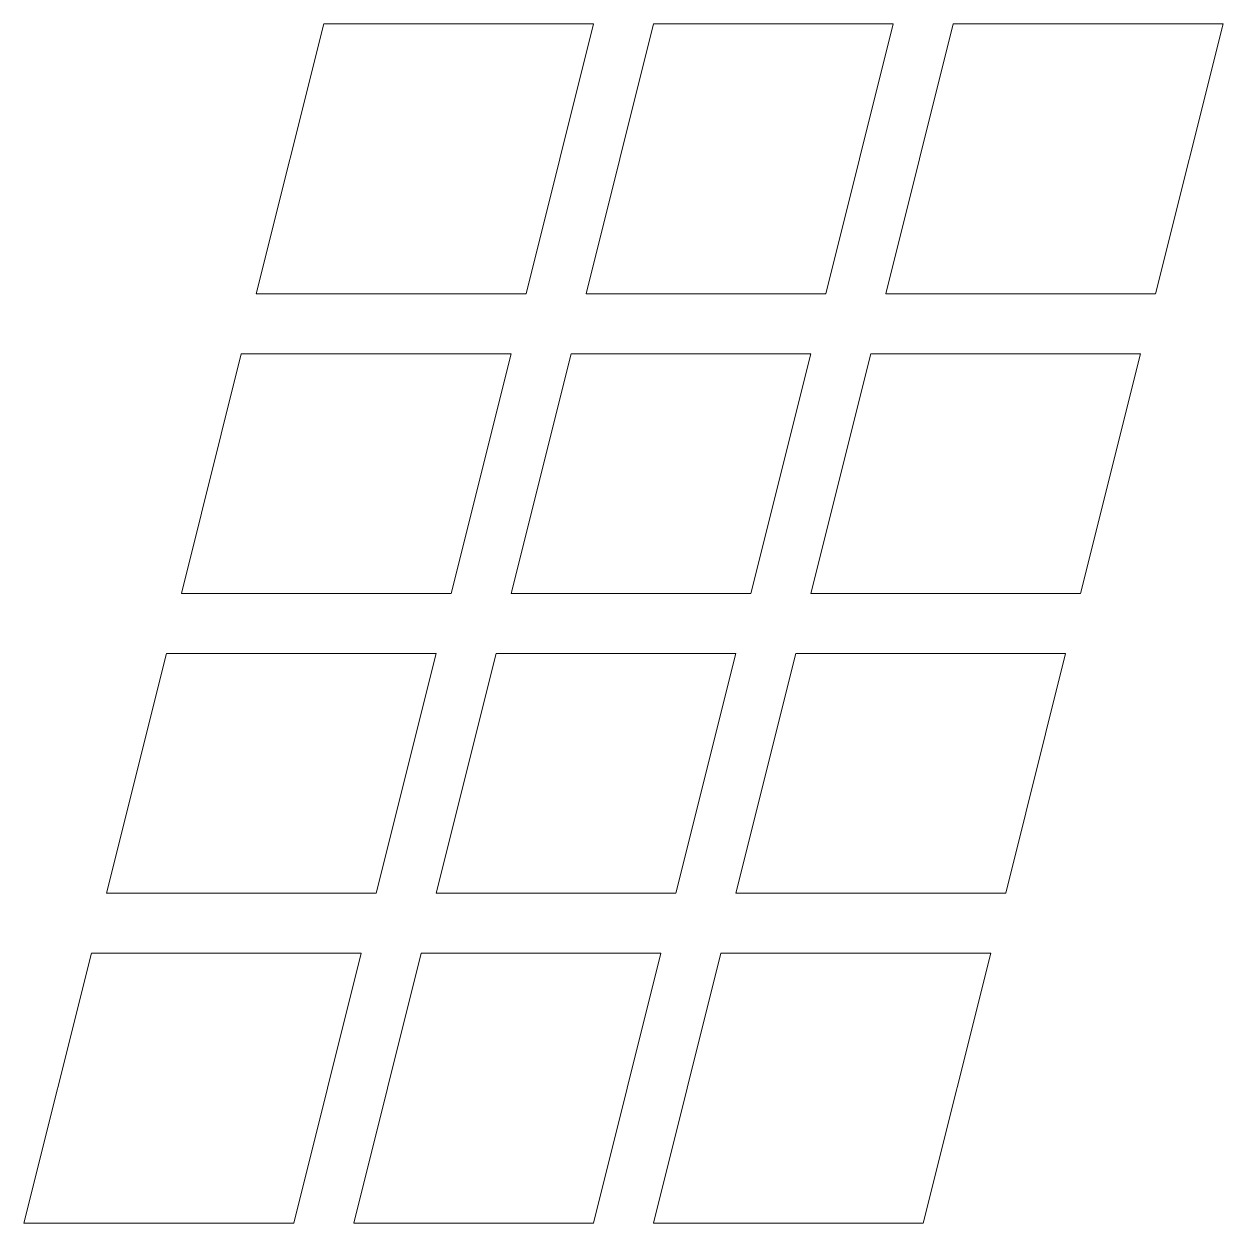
# Model space of a CAD drawing. Extents: x -2 to 2, y -2 to 2.
import ezdxf

# ---------------------------------------------------------------- set-up
doc = ezdxf.new("R2010")
doc.units = 0

msp = doc.modelspace()

# ---------------------------------------------------------------- linework, layer by layer
at = {"color": 0, "linetype": 'ByBlock', "lineweight": 18}
for points in [[(-1.225, 1.1), (-1, 2)], [(-1, 2), (-0.1, 2)], [(-0.325, 1.1), (-0.1, 2)], [(-0.125, 1.1), (0.1, 2)], [(0.1, 2), (0.9, 2)], [(0.675, 1.1), (0.9, 2)], [(0.875, 1.1), (1.1, 2)], [(1.1, 2), (2, 2)], [(1.775, 1.1), (2, 2)], [(-1.225, 1.1), (-0.325, 1.1)], [(-0.125, 1.1), (0.675, 1.1)], [(0.875, 1.1), (1.775, 1.1)], [(-1.475, 0.1), (-1.275, 0.9)], [(-1.275, 0.9), (-0.375, 0.9)], [(-0.575, 0.1), (-0.375, 0.9)], [(-0.375, 0.1), (-0.175, 0.9)], [(-0.175, 0.9), (0.625, 0.9)], [(0.425, 0.1), (0.625, 0.9)], [(0.625, 0.1), (0.825, 0.9)], [(0.825, 0.9), (1.725, 0.9)], [(1.525, 0.1), (1.725, 0.9)], [(-1.475, 0.1), (-0.575, 0.1)], [(-0.375, 0.1), (0.425, 0.1)], [(0.625, 0.1), (1.525, 0.1)], [(-1.725, -0.9), (-1.525, -0.1)], [(-1.525, -0.1), (-0.625, -0.1)], [(-0.825, -0.9), (-0.625, -0.1)], [(-0.625, -0.9), (-0.425, -0.1)], [(-0.425, -0.1), (0.375, -0.1)], [(0.175, -0.9), (0.375, -0.1)], [(0.375, -0.9), (0.575, -0.1)], [(0.575, -0.1), (1.475, -0.1)], [(1.275, -0.9), (1.475, -0.1)], [(-1.725, -0.9), (-0.825, -0.9)], [(-0.625, -0.9), (0.175, -0.9)], [(0.375, -0.9), (1.275, -0.9)], [(-2, -2), (-1.775, -1.1)], [(-1.775, -1.1), (-0.875, -1.1)], [(-1.1, -2), (-0.875, -1.1)], [(-0.9, -2), (-0.675, -1.1)], [(-0.675, -1.1), (0.125, -1.1)], [(-0.1, -2), (0.125, -1.1)], [(0.1, -2), (0.325, -1.1)], [(0.325, -1.1), (1.225, -1.1)], [(1, -2), (1.225, -1.1)], [(-2, -2), (-1.1, -2)], [(-0.9, -2), (-0.1, -2)], [(0.1, -2), (1, -2)]]:
    msp.add_lwpolyline(points, dxfattribs=at)

doc.saveas('drawing.dxf')
